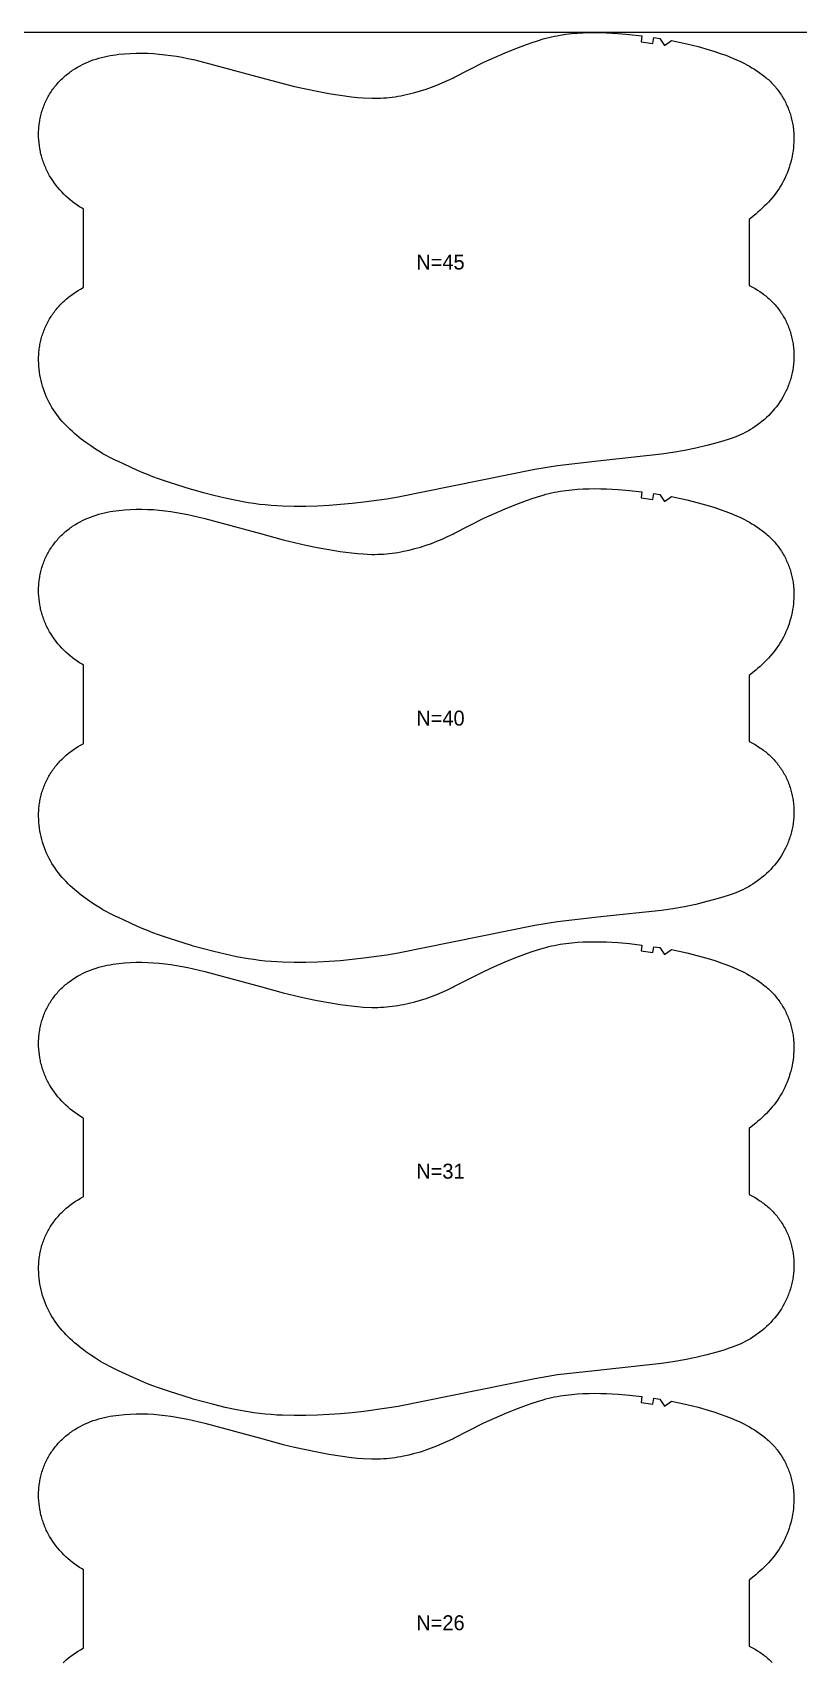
# Model space of a CAD drawing. Header units: inches. Extents: x 0 to 1785, y 0 to 1069.
# Drawn here: x 509 to 765, y 524 to 1069 of the extents above; entities that cross this region are included whole.
import ezdxf

# ---------------------------------------------------------------- set-up
doc = ezdxf.new("R2010")
doc.units = ezdxf.units.IN

msp = doc.modelspace()

# ---------------------------------------------------------------- linework, layer by layer
at = {"layer": '1'}
for points in [[(0.5, 0), (1785.3947, 0), (1785.3947, 1068.9509), (0.5, 1068.9509), (0.5, 0)], [(619.8138, 1047.1074), (622.7193, 1046.9882), (623.6884, 1046.9846), (624.6575, 1047.0011), (625.6262, 1047.0375), (626.5942, 1047.0936), (627.561, 1047.1689), (628.5263, 1047.2631), (629.4896, 1047.3757), (630.4507, 1047.5066), (631.4091, 1047.6551), (632.3645, 1047.8211), (633.3166, 1048.0039), (635.211, 1048.4185), (637.0911, 1048.8948), (638.956, 1049.429), (640.8045, 1050.0178), (642.6347, 1050.661), (644.4443, 1051.3587), (646.2311, 1052.1114), (647.9942, 1052.917), (649.7383, 1053.7644), (650.1055, 1053.9509), (660.1139, 1059.0361), (663.6378, 1060.6568), (667.2044, 1062.1827), (670.8021, 1063.6317), (674.4331, 1064.9973), (676.2631, 1065.6431), (678.1053, 1066.2521), (679.9619, 1066.8115), (680.8963, 1067.0687), (681.8352, 1067.3086), (682.7788, 1067.5301), (683.7267, 1067.7333), (684.6785, 1067.9187), (685.6337, 1068.0868), (687.5527, 1068.3727), (689.4801, 1068.595), (691.4126, 1068.758), (693.3488, 1068.8674), (695.2873, 1068.9296), (697.227, 1068.9509), (699.1667, 1068.9365), (701.1056, 1068.8866), (703.0431, 1068.8008), (704.9783, 1068.6783), (708.8408, 1068.3288), (712.9601, 1067.8421), (712.706, 1065.8583), (716.63, 1065.3193), (716.9229, 1067.2978), (718.8994, 1066.9927), (720.525, 1064.6909), (722.8386, 1066.2991), (725.4106, 1065.7793), (727.9715, 1065.2074), (731.7339, 1064.2654), (735.4649, 1063.2037), (737.3169, 1062.6254), (739.1565, 1062.0098), (740.9804, 1061.3508), (742.7851, 1060.6421), (744.567, 1059.878), (745.4481, 1059.4737), (746.3219, 1059.0537), (747.1878, 1058.6175), (748.0453, 1058.1646), (748.8937, 1057.6944), (749.7326, 1057.2063), (750.5612, 1056.6996), (751.3776, 1056.1735), (752.1801, 1055.6269), (752.9666, 1055.0586), (753.7352, 1054.4677), (754.4839, 1053.8531), (754.8501, 1053.5366), (755.2107, 1053.2137), (755.5654, 1052.8844), (755.9138, 1052.5485), (756.2559, 1052.2059), (756.5914, 1051.8567), (756.9203, 1051.5012), (757.2425, 1051.1394), (757.558, 1050.7715), (757.8665, 1050.3977), (758.1681, 1050.018), (758.4626, 1049.6328), (758.75, 1049.2421), (759.0302, 1048.8461), (759.303, 1048.4449), (759.5684, 1048.0387), (759.8263, 1047.6277), (760.0766, 1047.212), (760.3192, 1046.7917), (760.5541, 1046.3671), (760.7811, 1045.9383), (761.0002, 1045.5054), (761.2113, 1045.0686), (761.4143, 1044.628), (761.6093, 1044.1838), (761.796, 1043.7362), (761.9745, 1043.2852), (762.1447, 1042.8311), (762.3065, 1042.374), (762.4599, 1041.9141), (762.6048, 1041.4515), (762.7411, 1040.9863), (762.8687, 1040.5187), (762.9877, 1040.0489), (763.0979, 1039.577), (763.1993, 1039.1032), (763.2918, 1038.6276), (763.3754, 1038.1503), (763.4504, 1037.6716), (763.5166, 1037.1916), (763.5743, 1036.7104), (763.6234, 1036.2282), (763.6963, 1035.2613), (763.7359, 1034.2923), (763.7427, 1033.3222), (763.7175, 1032.3524), (763.6606, 1031.3841), (763.5727, 1030.4184), (763.4542, 1029.4561), (763.3056, 1028.4981), (763.1273, 1027.5451), (762.9198, 1026.5978), (762.6835, 1025.6571), (762.4189, 1024.7237), (762.1264, 1023.7984), (761.8063, 1022.8819), (761.4588, 1021.9755), (761.0838, 1021.0802), (760.6813, 1020.1974), (760.2513, 1019.3281), (759.7937, 1018.4736), (759.3085, 1017.635), (758.7957, 1016.8136), (758.2556, 1016.0102), (757.6896, 1015.2247), (757.0994, 1014.4567), (756.4866, 1013.7057), (755.8531, 1012.9715), (755.2004, 1012.2535), (754.5303, 1011.5513), (753.8445, 1010.8646), (753.1446, 1010.1929), (752.4314, 1009.5358), (751.7056, 1008.8926), (750.968, 1008.263), (749.4604, 1007.0423), (748.7427, 1006.498), (748.7427, 984.4287), (749.0402, 984.2874), (749.9019, 983.8432), (750.7489, 983.3705), (751.5796, 982.8696), (752.3928, 982.3405), (752.7924, 982.0656), (753.1871, 981.7837), (753.5767, 981.4949), (753.9611, 981.1993), (754.34, 980.8968), (754.7133, 980.5875), (755.0808, 980.2714), (755.4424, 979.9486), (755.7978, 979.619), (756.147, 979.2828), (756.4897, 978.9399), (756.8258, 978.5904), (757.1552, 978.2346), (757.4777, 977.8726), (757.7933, 977.5044), (758.1018, 977.1302), (758.4031, 976.7502), (758.697, 976.3646), (758.9835, 975.9733), (759.2624, 975.5767), (759.5336, 975.1747), (759.7969, 974.7677), (760.0523, 974.3556), (760.2997, 973.9386), (760.5388, 973.5169), (760.7696, 973.0907), (760.9919, 972.66), (761.2058, 972.225), (761.4112, 971.7859), (761.608, 971.3429), (761.7963, 970.8962), (761.976, 970.446), (762.1472, 969.9923), (762.3097, 969.5355), (762.4635, 969.0756), (762.6087, 968.613), (762.7452, 968.1476), (762.873, 967.6798), (762.9921, 967.2097), (763.1024, 966.7375), (763.2039, 966.2633), (763.2966, 965.7874), (763.3804, 965.3099), (763.4555, 964.831), (763.5218, 964.3508), (763.5793, 963.8695), (763.6281, 963.3872), (763.6683, 962.9041), (763.6998, 962.4203), (763.7227, 961.9359), (763.737, 961.4513), (763.7427, 960.9664), (763.74, 960.4814), (763.7287, 959.9965), (763.6809, 959.0276), (763.5994, 958.0608), (763.4846, 957.0974), (763.3365, 956.1386), (763.1552, 955.1856), (763.0521, 954.7117), (762.9407, 954.2398), (762.821, 953.7699), (762.6931, 953.3023), (762.5568, 952.8371), (762.4123, 952.3744), (762.2596, 951.9145), (762.0986, 951.4574), (761.9293, 951.0034), (761.7518, 950.5525), (761.5661, 950.105), (761.3723, 949.6609), (761.1705, 949.2204), (760.9609, 948.7835), (760.7435, 948.3503), (760.5186, 947.9209), (760.0465, 947.074), (759.5455, 946.2434), (759.0169, 945.43), (758.4615, 944.6344), (757.8804, 943.8575), (757.2747, 943.0999), (756.6451, 942.3623), (755.9923, 941.6452), (755.3172, 940.9492), (754.6205, 940.2748), (753.9028, 939.6227), (753.1651, 938.9933), (752.4081, 938.3872), (751.6324, 937.8049), (750.8392, 937.2468), (750.0293, 936.713), (749.2037, 936.2037), (748.7427, 935.9378), (748.3635, 935.7191), (747.5095, 935.2595), (746.6427, 934.825), (745.7642, 934.416), (744.8749, 934.032), (743.976, 933.6713), (743.0686, 933.3316), (742.1539, 933.0104), (740.3071, 932.4144), (738.4449, 931.8647), (734.6988, 930.8542), (730.9272, 929.9526), (727.1297, 929.1607), (723.3093, 928.4887), (719.47, 927.9393), (700.1896, 925.8304), (697.2709, 925.5), (684.7728, 924.0852), (677.1182, 922.8248), (631.4965, 913.5886), (627.6692, 912.9585), (619.9836, 911.8988), (616.129, 911.4648), (612.266, 911.1137), (608.3964, 910.8433), (604.5225, 910.6489), (600.6451, 910.5317), (596.7657, 910.5), (592.8879, 910.5844), (590.951, 910.6809), (589.0164, 910.8162), (587.0851, 910.9913), (585.1579, 911.2069), (583.2356, 911.463), (581.3185, 911.7572), (577.5009, 912.4464), (573.706, 913.2495), (569.9328, 914.149), (566.4726, 915.0514), (563.0306, 916.0201), (562.4489, 916.1908), (555.0491, 918.5204), (551.3784, 919.7785), (549.5575, 920.4457), (547.7511, 921.149), (545.9615, 921.893), (544.185, 922.6695), (538.0126, 925.5), (537.1294, 925.905), (535.3887, 926.7594), (533.674, 927.6618), (532.8291, 928.1358), (531.9929, 928.6254), (530.3464, 929.6486), (528.7337, 930.7263), (527.1542, 931.8533), (526.326, 932.4815), (525.6083, 933.0258), (524.1007, 934.2465), (523.3632, 934.8761), (522.6374, 935.5193), (521.9242, 936.1764), (521.2242, 936.8481), (520.5384, 937.5348), (519.8683, 938.237), (519.2157, 938.955), (518.5821, 939.6892), (517.9694, 940.4402), (517.3791, 941.2082), (516.8131, 941.9937), (516.273, 942.7971), (515.7603, 943.6185), (515.2751, 944.4571), (514.8175, 945.3116), (514.3874, 946.1809), (513.9849, 947.0637), (513.6099, 947.959), (513.2624, 948.8654), (512.9424, 949.7819), (512.6498, 950.7072), (512.3852, 951.6406), (512.1489, 952.5813), (511.9414, 953.5286), (511.7631, 954.4816), (511.6145, 955.4396), (511.4961, 956.4019), (511.4081, 957.3676), (511.3513, 958.3359), (511.326, 959.3057), (511.3329, 960.2758), (511.3725, 961.2448), (511.4454, 962.2117), (511.4945, 962.6939), (511.5521, 963.1751), (511.6184, 963.6551), (511.6933, 964.1338), (511.777, 964.6111), (511.8695, 965.0867), (511.9709, 965.5605), (512.0811, 966.0324), (512.2, 966.5022), (512.3277, 966.9698), (512.464, 967.435), (512.6088, 967.8976), (512.7622, 968.3575), (512.924, 968.8146), (513.0942, 969.2687), (513.2727, 969.7197), (513.4595, 970.1673), (513.6544, 970.6115), (513.8574, 971.0521), (514.0685, 971.4889), (514.2876, 971.9218), (514.5146, 972.3506), (514.7495, 972.7752), (514.9921, 973.1955), (515.2424, 973.6112), (515.5004, 974.0222), (515.7658, 974.4284), (516.0386, 974.8296), (516.3187, 975.2256), (516.6061, 975.6163), (516.9006, 976.0015), (517.2022, 976.3812), (517.5108, 976.755), (517.8262, 977.1229), (518.1484, 977.4847), (518.4773, 977.8402), (518.8129, 978.1894), (519.1549, 978.532), (519.5034, 978.8679), (519.858, 979.1972), (520.2186, 979.5201), (520.5849, 979.8366), (521.3336, 980.4512), (522.1021, 981.0421), (522.8886, 981.6104), (523.6911, 982.157), (524.5076, 982.6831), (525.3361, 983.1898), (526.175, 983.6779), (526.326, 983.7615), (526.326, 1009.9543), (525.865, 1010.2202), (525.0394, 1010.7295), (524.2295, 1011.2633), (523.4363, 1011.8214), (522.6607, 1012.4037), (521.9036, 1013.0098), (521.1659, 1013.6392), (520.4483, 1014.2913), (519.7515, 1014.9657), (519.0764, 1015.6617), (518.4237, 1016.3788), (517.794, 1017.1164), (517.1883, 1017.874), (516.6072, 1018.6509), (516.0519, 1019.4465), (515.5232, 1020.2599), (515.0223, 1021.0905), (514.5502, 1021.9374), (514.3252, 1022.3668), (514.1079, 1022.8), (513.8982, 1023.2369), (513.6964, 1023.6774), (513.5026, 1024.1215), (513.3169, 1024.569), (513.1394, 1025.0199), (512.9702, 1025.4739), (512.8091, 1025.931), (512.6564, 1026.3909), (512.5119, 1026.8536), (512.3757, 1027.3188), (512.2477, 1027.7864), (512.128, 1028.2563), (512.0166, 1028.7282), (511.9135, 1029.2021), (511.7322, 1030.1551), (511.5841, 1031.1139), (511.4693, 1032.0773), (511.3879, 1033.0441), (511.34, 1034.013), (511.3288, 1034.4979), (511.326, 1034.9829), (511.3318, 1035.4678), (511.3461, 1035.9524), (511.369, 1036.4368), (511.4005, 1036.9206), (511.4406, 1037.4037), (511.4894, 1037.886), (511.547, 1038.3673), (511.6133, 1038.8475), (511.6883, 1039.3264), (511.7722, 1039.8039), (511.8649, 1040.2798), (511.9664, 1040.754), (512.0767, 1041.2262), (512.1957, 1041.6963), (512.3235, 1042.1641), (512.46, 1042.6295), (512.6052, 1043.0921), (512.7591, 1043.552), (512.9216, 1044.0088), (513.0927, 1044.4625), (513.2724, 1044.9127), (513.4607, 1045.3594), (513.6576, 1045.8024), (513.863, 1046.2415), (514.0768, 1046.6765), (514.2992, 1047.1072), (514.53, 1047.5334), (514.7691, 1047.9551), (515.0164, 1048.3721), (515.2718, 1048.7842), (515.5351, 1049.1912), (515.8063, 1049.5932), (516.0852, 1049.9898), (516.3717, 1050.3811), (516.6656, 1050.7667), (516.9669, 1051.1467), (517.2754, 1051.5209), (517.591, 1051.8891), (517.9135, 1052.2511), (518.2429, 1052.6069), (518.579, 1052.9564), (518.9217, 1053.2993), (519.2709, 1053.6355), (519.6264, 1053.9651), (519.9879, 1054.2879), (520.3555, 1054.604), (520.7288, 1054.9133), (521.1077, 1055.2158), (521.492, 1055.5114), (521.8816, 1055.8002), (522.2763, 1056.0821), (522.6759, 1056.357), (523.4891, 1056.8861), (524.3199, 1057.387), (525.1668, 1057.8597), (526.0286, 1058.3039), (526.9041, 1058.72), (527.7922, 1059.1083), (528.6919, 1059.4693), (529.6021, 1059.8032), (530.5217, 1060.1106), (531.4496, 1060.3917), (532.3849, 1060.647), (533.3264, 1060.877), (534.2734, 1061.0828), (535.2253, 1061.2656), (536.1815, 1061.4267), (537.1413, 1061.5674), (538.104, 1061.6889), (540.0355, 1061.8794), (541.9716, 1062.0068), (543.9099, 1062.0737), (545.849, 1062.0815), (547.7873, 1062.0314), (549.7233, 1061.9252), (551.6561, 1061.7667), (553.5849, 1061.5603), (555.5089, 1061.3103), (557.4272, 1061.0203), (559.3388, 1060.6903), (561.2427, 1060.3196), (563.1376, 1059.9075), (566.9013, 1058.972), (585.4544, 1053.9509), (593.1127, 1051.8783), (596.8807, 1050.9562), (600.6649, 1050.1032), (604.4652, 1049.3256), (608.2796, 1048.6203), (612.1065, 1047.9899), (615.9504, 1047.469), (617.88, 1047.2637), (619.8138, 1047.1074)], [(619.8138, 894.6074), (622.7193, 894.4882), (623.6884, 894.4846), (624.6575, 894.5011), (625.6262, 894.5375), (626.5942, 894.5936), (627.561, 894.6689), (628.5263, 894.7631), (629.4896, 894.8757), (630.4507, 895.0066), (631.4091, 895.1551), (632.3645, 895.3211), (633.3166, 895.5039), (635.211, 895.9185), (637.0911, 896.3948), (638.956, 896.929), (640.8045, 897.5178), (642.6347, 898.161), (644.4443, 898.8587), (646.2311, 899.6114), (647.9942, 900.417), (649.7383, 901.2644), (650.1055, 901.4509), (660.1139, 906.5361), (663.6378, 908.1568), (667.2044, 909.6827), (670.8021, 911.1317), (674.4331, 912.4973), (676.2631, 913.1431), (678.1053, 913.7521), (679.9619, 914.3115), (680.8963, 914.5687), (681.8352, 914.8086), (682.7788, 915.0301), (683.7267, 915.2333), (684.6785, 915.4187), (685.6337, 915.5868), (687.5527, 915.8727), (689.4801, 916.095), (691.4126, 916.258), (693.3488, 916.3674), (695.2873, 916.4296), (697.227, 916.4509), (699.1667, 916.4365), (701.1056, 916.3866), (703.0431, 916.3008), (704.9783, 916.1783), (708.8408, 915.8288), (712.9601, 915.3421), (712.706, 913.3583), (716.63, 912.8193), (716.9229, 914.7978), (718.8994, 914.4927), (720.525, 912.1909), (722.8386, 913.7991), (725.4106, 913.2793), (727.9715, 912.7074), (731.7339, 911.7654), (735.4649, 910.7037), (737.3169, 910.1254), (739.1565, 909.5098), (740.9804, 908.8508), (742.7851, 908.1421), (744.567, 907.378), (745.4481, 906.9737), (746.3219, 906.5537), (747.1878, 906.1175), (748.0453, 905.6646), (748.8937, 905.1944), (749.7326, 904.7063), (750.5612, 904.1996), (751.3776, 903.6735), (752.1801, 903.1269), (752.9666, 902.5586), (753.7352, 901.9677), (754.4839, 901.3531), (754.8501, 901.0366), (755.2107, 900.7137), (755.5654, 900.3844), (755.9138, 900.0485), (756.2559, 899.7059), (756.5914, 899.3567), (756.9203, 899.0012), (757.2425, 898.6394), (757.558, 898.2715), (757.8665, 897.8977), (758.1681, 897.518), (758.4626, 897.1328), (758.75, 896.7421), (759.0302, 896.3461), (759.303, 895.9449), (759.5684, 895.5387), (759.8263, 895.1277), (760.0766, 894.712), (760.3192, 894.2917), (760.5541, 893.8671), (760.7811, 893.4383), (761.0002, 893.0054), (761.2113, 892.5686), (761.4143, 892.128), (761.6093, 891.6838), (761.796, 891.2362), (761.9745, 890.7852), (762.1447, 890.3311), (762.3065, 889.874), (762.4599, 889.4141), (762.6048, 888.9515), (762.7411, 888.4863), (762.8687, 888.0187), (762.9877, 887.5489), (763.0979, 887.077), (763.1993, 886.6032), (763.2918, 886.1276), (763.3754, 885.6503), (763.4504, 885.1716), (763.5166, 884.6916), (763.5743, 884.2104), (763.6234, 883.7282), (763.6963, 882.7613), (763.7359, 881.7923), (763.7427, 880.8222), (763.7175, 879.8524), (763.6606, 878.8841), (763.5727, 877.9184), (763.4542, 876.9561), (763.3056, 875.9981), (763.1273, 875.0451), (762.9198, 874.0978), (762.6835, 873.1571), (762.4189, 872.2237), (762.1264, 871.2984), (761.8063, 870.3819), (761.4588, 869.4755), (761.0838, 868.5802), (760.6813, 867.6974), (760.2513, 866.8281), (759.7937, 865.9736), (759.3085, 865.135), (758.7957, 864.3136), (758.2556, 863.5102), (757.6896, 862.7247), (757.0994, 861.9567), (756.4866, 861.2057), (755.8531, 860.4715), (755.2004, 859.7535), (754.5303, 859.0513), (753.8445, 858.3646), (753.1446, 857.6929), (752.4314, 857.0358), (751.7056, 856.3926), (750.968, 855.763), (749.4604, 854.5423), (748.7427, 853.998), (748.7427, 831.9287), (749.0402, 831.7874), (749.9019, 831.3432), (750.7489, 830.8705), (751.5796, 830.3696), (752.3928, 829.8405), (752.7924, 829.5656), (753.1871, 829.2837), (753.5767, 828.9949), (753.9611, 828.6993), (754.34, 828.3968), (754.7133, 828.0875), (755.0808, 827.7714), (755.4424, 827.4486), (755.7978, 827.119), (756.147, 826.7828), (756.4897, 826.4399), (756.8258, 826.0904), (757.1552, 825.7346), (757.4777, 825.3726), (757.7933, 825.0044), (758.1018, 824.6302), (758.4031, 824.2502), (758.697, 823.8646), (758.9835, 823.4733), (759.2624, 823.0767), (759.5336, 822.6747), (759.7969, 822.2677), (760.0523, 821.8556), (760.2997, 821.4386), (760.5388, 821.0169), (760.7696, 820.5907), (760.9919, 820.16), (761.2058, 819.725), (761.4112, 819.2859), (761.608, 818.8429), (761.7963, 818.3962), (761.976, 817.946), (762.1472, 817.4923), (762.3097, 817.0355), (762.4635, 816.5756), (762.6087, 816.113), (762.7452, 815.6476), (762.873, 815.1798), (762.9921, 814.7097), (763.1024, 814.2375), (763.2039, 813.7633), (763.2966, 813.2874), (763.3804, 812.8099), (763.4555, 812.331), (763.5218, 811.8508), (763.5793, 811.3695), (763.6281, 810.8872), (763.6683, 810.4041), (763.6998, 809.9203), (763.7227, 809.4359), (763.737, 808.9513), (763.7427, 808.4664), (763.74, 807.9814), (763.7287, 807.4965), (763.6809, 806.5276), (763.5994, 805.5608), (763.4846, 804.5974), (763.3365, 803.6386), (763.1552, 802.6856), (763.0521, 802.2117), (762.9407, 801.7398), (762.821, 801.2699), (762.6931, 800.8023), (762.5568, 800.3371), (762.4123, 799.8744), (762.2596, 799.4145), (762.0986, 798.9574), (761.9293, 798.5034), (761.7518, 798.0525), (761.5661, 797.605), (761.3723, 797.1609), (761.1705, 796.7204), (760.9609, 796.2835), (760.7435, 795.8503), (760.5186, 795.4209), (760.0465, 794.574), (759.5455, 793.7434), (759.0169, 792.93), (758.4615, 792.1344), (757.8804, 791.3575), (757.2747, 790.5999), (756.6451, 789.8623), (755.9923, 789.1452), (755.3172, 788.4492), (754.6205, 787.7748), (753.9028, 787.1227), (753.1651, 786.4933), (752.4081, 785.8872), (751.6324, 785.3049), (750.8392, 784.7468), (750.0293, 784.213), (749.2037, 783.7037), (748.7427, 783.4378), (748.3635, 783.2191), (747.5095, 782.7595), (746.6427, 782.325), (745.7642, 781.916), (744.8749, 781.532), (743.976, 781.1713), (743.0686, 780.8316), (742.1539, 780.5104), (740.3071, 779.9144), (738.4449, 779.3647), (734.6988, 778.3542), (730.9272, 777.4526), (727.1297, 776.6607), (723.3093, 775.9887), (719.47, 775.4393), (700.1896, 773.3304), (697.2709, 773), (684.7728, 771.5852), (677.1182, 770.3248), (631.4965, 761.0886), (627.6692, 760.4585), (619.9836, 759.3988), (616.129, 758.9648), (612.266, 758.6137), (608.3964, 758.3433), (604.5225, 758.1489), (600.6451, 758.0317), (596.7657, 758), (592.8879, 758.0844), (590.951, 758.1809), (589.0164, 758.3162), (587.0851, 758.4913), (585.1579, 758.7069), (583.2356, 758.963), (581.3185, 759.2572), (577.5009, 759.9464), (573.706, 760.7495), (569.9328, 761.649), (566.4726, 762.5514), (563.0306, 763.5201), (562.4489, 763.6908), (555.0491, 766.0204), (551.3784, 767.2785), (549.5575, 767.9457), (547.7511, 768.649), (545.9615, 769.393), (544.185, 770.1695), (538.0126, 773), (537.1294, 773.405), (535.3887, 774.2594), (533.674, 775.1618), (532.8291, 775.6358), (531.9929, 776.1254), (530.3464, 777.1486), (528.7337, 778.2263), (527.1542, 779.3533), (526.326, 779.9815), (525.6083, 780.5258), (524.1007, 781.7465), (523.3632, 782.3761), (522.6374, 783.0193), (521.9242, 783.6764), (521.2242, 784.3481), (520.5384, 785.0348), (519.8683, 785.737), (519.2157, 786.455), (518.5821, 787.1892), (517.9694, 787.9402), (517.3791, 788.7082), (516.8131, 789.4937), (516.273, 790.2971), (515.7603, 791.1185), (515.2751, 791.9571), (514.8175, 792.8116), (514.3874, 793.6809), (513.9849, 794.5637), (513.6099, 795.459), (513.2624, 796.3654), (512.9424, 797.2819), (512.6498, 798.2072), (512.3852, 799.1406), (512.1489, 800.0813), (511.9414, 801.0286), (511.7631, 801.9816), (511.6145, 802.9396), (511.4961, 803.9019), (511.4081, 804.8676), (511.3513, 805.8359), (511.326, 806.8057), (511.3329, 807.7758), (511.3725, 808.7448), (511.4454, 809.7117), (511.4945, 810.1939), (511.5521, 810.6751), (511.6184, 811.1551), (511.6933, 811.6338), (511.777, 812.1111), (511.8695, 812.5867), (511.9709, 813.0605), (512.0811, 813.5324), (512.2, 814.0022), (512.3277, 814.4698), (512.464, 814.935), (512.6088, 815.3976), (512.7622, 815.8575), (512.924, 816.3146), (513.0942, 816.7687), (513.2727, 817.2197), (513.4595, 817.6673), (513.6544, 818.1115), (513.8574, 818.5521), (514.0685, 818.9889), (514.2876, 819.4218), (514.5146, 819.8506), (514.7495, 820.2752), (514.9921, 820.6955), (515.2424, 821.1112), (515.5004, 821.5222), (515.7658, 821.9284), (516.0386, 822.3296), (516.3187, 822.7256), (516.6061, 823.1163), (516.9006, 823.5015), (517.2022, 823.8812), (517.5108, 824.255), (517.8262, 824.6229), (518.1484, 824.9847), (518.4773, 825.3402), (518.8129, 825.6894), (519.1549, 826.032), (519.5034, 826.3679), (519.858, 826.6972), (520.2186, 827.0201), (520.5849, 827.3366), (521.3336, 827.9512), (522.1021, 828.5421), (522.8886, 829.1104), (523.6911, 829.657), (524.5076, 830.1831), (525.3361, 830.6898), (526.175, 831.1779), (526.326, 831.2615), (526.326, 857.4543), (525.865, 857.7202), (525.0394, 858.2295), (524.2295, 858.7633), (523.4363, 859.3214), (522.6607, 859.9037), (521.9036, 860.5098), (521.1659, 861.1392), (520.4483, 861.7913), (519.7515, 862.4657), (519.0764, 863.1617), (518.4237, 863.8788), (517.794, 864.6164), (517.1883, 865.374), (516.6072, 866.1509), (516.0519, 866.9465), (515.5232, 867.7599), (515.0223, 868.5905), (514.5502, 869.4374), (514.3252, 869.8668), (514.1079, 870.3), (513.8982, 870.7369), (513.6964, 871.1774), (513.5026, 871.6215), (513.3169, 872.069), (513.1394, 872.5199), (512.9702, 872.9739), (512.8091, 873.431), (512.6564, 873.8909), (512.5119, 874.3536), (512.3757, 874.8188), (512.2477, 875.2864), (512.128, 875.7563), (512.0166, 876.2282), (511.9135, 876.7021), (511.7322, 877.6551), (511.5841, 878.6139), (511.4693, 879.5773), (511.3879, 880.5441), (511.34, 881.513), (511.3288, 881.9979), (511.326, 882.4829), (511.3318, 882.9678), (511.3461, 883.4524), (511.369, 883.9368), (511.4005, 884.4206), (511.4406, 884.9037), (511.4894, 885.386), (511.547, 885.8673), (511.6133, 886.3475), (511.6883, 886.8264), (511.7722, 887.3039), (511.8649, 887.7798), (511.9664, 888.254), (512.0767, 888.7262), (512.1957, 889.1963), (512.3235, 889.6641), (512.46, 890.1295), (512.6052, 890.5921), (512.7591, 891.052), (512.9216, 891.5088), (513.0927, 891.9625), (513.2724, 892.4127), (513.4607, 892.8594), (513.6576, 893.3024), (513.863, 893.7415), (514.0768, 894.1765), (514.2992, 894.6072), (514.53, 895.0334), (514.7691, 895.4551), (515.0164, 895.8721), (515.2718, 896.2842), (515.5351, 896.6912), (515.8063, 897.0932), (516.0852, 897.4898), (516.3717, 897.8811), (516.6656, 898.2667), (516.9669, 898.6467), (517.2754, 899.0209), (517.591, 899.3891), (517.9135, 899.7511), (518.2429, 900.1069), (518.579, 900.4564), (518.9217, 900.7993), (519.2709, 901.1355), (519.6264, 901.4651), (519.9879, 901.7879), (520.3555, 902.104), (520.7288, 902.4133), (521.1077, 902.7158), (521.492, 903.0114), (521.8816, 903.3002), (522.2763, 903.5821), (522.6759, 903.857), (523.4891, 904.3861), (524.3199, 904.887), (525.1668, 905.3597), (526.0286, 905.8039), (526.9041, 906.22), (527.7922, 906.6083), (528.6919, 906.9693), (529.6021, 907.3032), (530.5217, 907.6106), (531.4496, 907.8917), (532.3849, 908.147), (533.3264, 908.377), (534.2734, 908.5828), (535.2253, 908.7656), (536.1815, 908.9267), (537.1413, 909.0674), (538.104, 909.1889), (540.0355, 909.3794), (541.9716, 909.5068), (543.9099, 909.5737), (545.849, 909.5815), (547.7873, 909.5314), (549.7233, 909.4252), (551.6561, 909.2667), (553.5849, 909.0603), (555.5089, 908.8103), (557.4272, 908.5203), (559.3388, 908.1903), (561.2427, 907.8196), (563.1376, 907.4075), (566.9013, 906.472), (585.4544, 901.4509), (593.1127, 899.3783), (596.8807, 898.4562), (600.6649, 897.6032), (604.4652, 896.8256), (608.2796, 896.1203), (612.1065, 895.4899), (615.9504, 894.969), (617.88, 894.7637), (619.8138, 894.6074)], [(619.8138, 743.1074), (622.7193, 742.9882), (623.6884, 742.9846), (624.6575, 743.0011), (625.6262, 743.0375), (626.5942, 743.0936), (627.561, 743.1689), (628.5263, 743.2631), (629.4896, 743.3757), (630.4507, 743.5066), (631.4091, 743.6551), (632.3645, 743.8211), (633.3166, 744.0039), (635.211, 744.4185), (637.0911, 744.8948), (638.956, 745.429), (640.8045, 746.0178), (642.6347, 746.661), (644.4443, 747.3587), (646.2311, 748.1114), (647.9942, 748.917), (649.7383, 749.7644), (650.1055, 749.9509), (660.1139, 755.0361), (663.6378, 756.6568), (667.2044, 758.1827), (670.8021, 759.6317), (674.4331, 760.9973), (676.2631, 761.6431), (678.1053, 762.2521), (679.9619, 762.8115), (680.8963, 763.0687), (681.8352, 763.3086), (682.7788, 763.5301), (683.7267, 763.7333), (684.6785, 763.9187), (685.6337, 764.0868), (687.5527, 764.3727), (689.4801, 764.595), (691.4126, 764.758), (693.3488, 764.8674), (695.2873, 764.9296), (697.227, 764.9509), (699.1667, 764.9365), (701.1056, 764.8866), (703.0431, 764.8008), (704.9783, 764.6783), (708.8408, 764.3288), (712.9601, 763.8421), (712.706, 761.8583), (716.63, 761.3193), (716.9229, 763.2978), (718.8994, 762.9927), (720.525, 760.6909), (722.8386, 762.2991), (725.4106, 761.7793), (727.9715, 761.2074), (731.7339, 760.2654), (735.4649, 759.2037), (737.3169, 758.6254), (739.1565, 758.0098), (740.9804, 757.3508), (742.7851, 756.6421), (744.567, 755.878), (745.4481, 755.4737), (746.3219, 755.0537), (747.1878, 754.6175), (748.0453, 754.1646), (748.8937, 753.6944), (749.7326, 753.2063), (750.5612, 752.6996), (751.3776, 752.1735), (752.1801, 751.6269), (752.9666, 751.0586), (753.7352, 750.4677), (754.4839, 749.8531), (754.8501, 749.5366), (755.2107, 749.2137), (755.5654, 748.8844), (755.9138, 748.5485), (756.2559, 748.2059), (756.5914, 747.8567), (756.9203, 747.5012), (757.2425, 747.1394), (757.558, 746.7715), (757.8665, 746.3977), (758.1681, 746.018), (758.4626, 745.6328), (758.75, 745.2421), (759.0302, 744.8461), (759.303, 744.4449), (759.5684, 744.0387), (759.8263, 743.6277), (760.0766, 743.212), (760.3192, 742.7917), (760.5541, 742.3671), (760.7811, 741.9383), (761.0002, 741.5054), (761.2113, 741.0686), (761.4143, 740.628), (761.6093, 740.1838), (761.796, 739.7362), (761.9745, 739.2852), (762.1447, 738.8311), (762.3065, 738.374), (762.4599, 737.9141), (762.6048, 737.4515), (762.7411, 736.9863), (762.8687, 736.5187), (762.9877, 736.0489), (763.0979, 735.577), (763.1993, 735.1032), (763.2918, 734.6276), (763.3754, 734.1503), (763.4504, 733.6716), (763.5166, 733.1916), (763.5743, 732.7104), (763.6234, 732.2282), (763.6963, 731.2613), (763.7359, 730.2923), (763.7427, 729.3222), (763.7175, 728.3524), (763.6606, 727.3841), (763.5727, 726.4184), (763.4542, 725.4561), (763.3056, 724.4981), (763.1273, 723.5451), (762.9198, 722.5978), (762.6835, 721.6571), (762.4189, 720.7237), (762.1264, 719.7984), (761.8063, 718.8819), (761.4588, 717.9755), (761.0838, 717.0802), (760.6813, 716.1974), (760.2513, 715.3281), (759.7937, 714.4736), (759.3085, 713.635), (758.7957, 712.8136), (758.2556, 712.0102), (757.6896, 711.2247), (757.0994, 710.4567), (756.4866, 709.7057), (755.8531, 708.9715), (755.2004, 708.2535), (754.5303, 707.5513), (753.8445, 706.8646), (753.1446, 706.1929), (752.4314, 705.5358), (751.7056, 704.8926), (750.968, 704.263), (749.4604, 703.0423), (748.7427, 702.498), (748.7427, 680.4287), (749.0402, 680.2874), (749.9019, 679.8432), (750.7489, 679.3705), (751.5796, 678.8696), (752.3928, 678.3405), (752.7924, 678.0656), (753.1871, 677.7837), (753.5767, 677.4949), (753.9611, 677.1993), (754.34, 676.8968), (754.7133, 676.5875), (755.0808, 676.2714), (755.4424, 675.9486), (755.7978, 675.619), (756.147, 675.2828), (756.4897, 674.9399), (756.8258, 674.5904), (757.1552, 674.2346), (757.4777, 673.8726), (757.7933, 673.5044), (758.1018, 673.1302), (758.4031, 672.7502), (758.697, 672.3646), (758.9835, 671.9733), (759.2624, 671.5767), (759.5336, 671.1747), (759.7969, 670.7677), (760.0523, 670.3556), (760.2997, 669.9386), (760.5388, 669.5169), (760.7696, 669.0907), (760.9919, 668.66), (761.2058, 668.225), (761.4112, 667.7859), (761.608, 667.3429), (761.7963, 666.8962), (761.976, 666.446), (762.1472, 665.9923), (762.3097, 665.5355), (762.4635, 665.0756), (762.6087, 664.613), (762.7452, 664.1476), (762.873, 663.6798), (762.9921, 663.2097), (763.1024, 662.7375), (763.2039, 662.2633), (763.2966, 661.7874), (763.3804, 661.3099), (763.4555, 660.831), (763.5218, 660.3508), (763.5793, 659.8695), (763.6281, 659.3872), (763.6683, 658.9041), (763.6998, 658.4203), (763.7227, 657.9359), (763.737, 657.4513), (763.7427, 656.9664), (763.74, 656.4814), (763.7287, 655.9965), (763.6809, 655.0276), (763.5994, 654.0608), (763.4846, 653.0974), (763.3365, 652.1386), (763.1552, 651.1856), (763.0521, 650.7117), (762.9407, 650.2398), (762.821, 649.7699), (762.6931, 649.3023), (762.5568, 648.8371), (762.4123, 648.3744), (762.2596, 647.9145), (762.0986, 647.4574), (761.9293, 647.0034), (761.7518, 646.5525), (761.5661, 646.105), (761.3723, 645.6609), (761.1705, 645.2204), (760.9609, 644.7835), (760.7435, 644.3503), (760.5186, 643.9209), (760.0465, 643.074), (759.5455, 642.2434), (759.0169, 641.43), (758.4615, 640.6344), (757.8804, 639.8575), (757.2747, 639.0999), (756.6451, 638.3623), (755.9923, 637.6452), (755.3172, 636.9492), (754.6205, 636.2748), (753.9028, 635.6227), (753.1651, 634.9933), (752.4081, 634.3872), (751.6324, 633.8049), (750.8392, 633.2468), (750.0293, 632.713), (749.2037, 632.2037), (748.7427, 631.9378), (748.3635, 631.7191), (747.5095, 631.2595), (746.6427, 630.825), (745.7642, 630.416), (744.8749, 630.032), (743.976, 629.6713), (743.0686, 629.3316), (742.1539, 629.0104), (740.3071, 628.4144), (738.4449, 627.8647), (734.6988, 626.8542), (730.9272, 625.9526), (727.1297, 625.1607), (723.3093, 624.4887), (719.47, 623.9393), (700.1896, 621.8304), (697.2709, 621.5), (684.7728, 620.0852), (677.1182, 618.8248), (631.4965, 609.5886), (627.6692, 608.9585), (619.9836, 607.8988), (616.129, 607.4648), (612.266, 607.1137), (608.3964, 606.8433), (604.5225, 606.6489), (600.6451, 606.5317), (596.7657, 606.5), (592.8879, 606.5844), (590.951, 606.6809), (589.0164, 606.8162), (587.0851, 606.9913), (585.1579, 607.2069), (583.2356, 607.463), (581.3185, 607.7572), (577.5009, 608.4464), (573.706, 609.2495), (569.9328, 610.149), (566.4726, 611.0514), (563.0306, 612.0201), (562.4489, 612.1908), (555.0491, 614.5204), (551.3784, 615.7785), (549.5575, 616.4457), (547.7511, 617.149), (545.9615, 617.893), (544.185, 618.6695), (538.0126, 621.5), (537.1294, 621.905), (535.3887, 622.7594), (533.674, 623.6618), (532.8291, 624.1358), (531.9929, 624.6254), (530.3464, 625.6486), (528.7337, 626.7263), (527.1542, 627.8533), (526.326, 628.4815), (525.6083, 629.0258), (524.1007, 630.2465), (523.3632, 630.8761), (522.6374, 631.5193), (521.9242, 632.1764), (521.2242, 632.8481), (520.5384, 633.5348), (519.8683, 634.237), (519.2157, 634.955), (518.5821, 635.6892), (517.9694, 636.4402), (517.3791, 637.2082), (516.8131, 637.9937), (516.273, 638.7971), (515.7603, 639.6185), (515.2751, 640.4571), (514.8175, 641.3116), (514.3874, 642.1809), (513.9849, 643.0637), (513.6099, 643.959), (513.2624, 644.8654), (512.9424, 645.7819), (512.6498, 646.7072), (512.3852, 647.6406), (512.1489, 648.5813), (511.9414, 649.5286), (511.7631, 650.4816), (511.6145, 651.4396), (511.4961, 652.4019), (511.4081, 653.3676), (511.3513, 654.3359), (511.326, 655.3057), (511.3329, 656.2758), (511.3725, 657.2448), (511.4454, 658.2117), (511.4945, 658.6939), (511.5521, 659.1751), (511.6184, 659.6551), (511.6933, 660.1338), (511.777, 660.6111), (511.8695, 661.0867), (511.9709, 661.5605), (512.0811, 662.0324), (512.2, 662.5022), (512.3277, 662.9698), (512.464, 663.435), (512.6088, 663.8976), (512.7622, 664.3575), (512.924, 664.8146), (513.0942, 665.2687), (513.2727, 665.7197), (513.4595, 666.1673), (513.6544, 666.6115), (513.8574, 667.0521), (514.0685, 667.4889), (514.2876, 667.9218), (514.5146, 668.3506), (514.7495, 668.7752), (514.9921, 669.1955), (515.2424, 669.6112), (515.5004, 670.0222), (515.7658, 670.4284), (516.0386, 670.8296), (516.3187, 671.2256), (516.6061, 671.6163), (516.9006, 672.0015), (517.2022, 672.3812), (517.5108, 672.755), (517.8262, 673.1229), (518.1484, 673.4847), (518.4773, 673.8402), (518.8129, 674.1894), (519.1549, 674.532), (519.5034, 674.8679), (519.858, 675.1972), (520.2186, 675.5201), (520.5849, 675.8366), (521.3336, 676.4512), (522.1021, 677.0421), (522.8886, 677.6104), (523.6911, 678.157), (524.5076, 678.6831), (525.3361, 679.1898), (526.175, 679.6779), (526.326, 679.7615), (526.326, 705.9543), (525.865, 706.2202), (525.0394, 706.7295), (524.2295, 707.2633), (523.4363, 707.8214), (522.6607, 708.4037), (521.9036, 709.0098), (521.1659, 709.6392), (520.4483, 710.2913), (519.7515, 710.9657), (519.0764, 711.6617), (518.4237, 712.3788), (517.794, 713.1164), (517.1883, 713.874), (516.6072, 714.6509), (516.0519, 715.4465), (515.5232, 716.2599), (515.0223, 717.0905), (514.5502, 717.9374), (514.3252, 718.3668), (514.1079, 718.8), (513.8982, 719.2369), (513.6964, 719.6774), (513.5026, 720.1215), (513.3169, 720.569), (513.1394, 721.0199), (512.9702, 721.4739), (512.8091, 721.931), (512.6564, 722.3909), (512.5119, 722.8536), (512.3757, 723.3188), (512.2477, 723.7864), (512.128, 724.2563), (512.0166, 724.7282), (511.9135, 725.2021), (511.7322, 726.1551), (511.5841, 727.1139), (511.4693, 728.0773), (511.3879, 729.0441), (511.34, 730.013), (511.3288, 730.4979), (511.326, 730.9829), (511.3318, 731.4678), (511.3461, 731.9524), (511.369, 732.4368), (511.4005, 732.9206), (511.4406, 733.4037), (511.4894, 733.886), (511.547, 734.3673), (511.6133, 734.8475), (511.6883, 735.3264), (511.7722, 735.8039), (511.8649, 736.2798), (511.9664, 736.754), (512.0767, 737.2262), (512.1957, 737.6963), (512.3235, 738.1641), (512.46, 738.6295), (512.6052, 739.0921), (512.7591, 739.552), (512.9216, 740.0088), (513.0927, 740.4625), (513.2724, 740.9127), (513.4607, 741.3594), (513.6576, 741.8024), (513.863, 742.2415), (514.0768, 742.6765), (514.2992, 743.1072), (514.53, 743.5334), (514.7691, 743.9551), (515.0164, 744.3721), (515.2718, 744.7842), (515.5351, 745.1912), (515.8063, 745.5932), (516.0852, 745.9898), (516.3717, 746.3811), (516.6656, 746.7667), (516.9669, 747.1467), (517.2754, 747.5209), (517.591, 747.8891), (517.9135, 748.2511), (518.2429, 748.6069), (518.579, 748.9564), (518.9217, 749.2993), (519.2709, 749.6355), (519.6264, 749.9651), (519.9879, 750.2879), (520.3555, 750.604), (520.7288, 750.9133), (521.1077, 751.2158), (521.492, 751.5114), (521.8816, 751.8002), (522.2763, 752.0821), (522.6759, 752.357), (523.4891, 752.8861), (524.3199, 753.387), (525.1668, 753.8597), (526.0286, 754.3039), (526.9041, 754.72), (527.7922, 755.1083), (528.6919, 755.4693), (529.6021, 755.8032), (530.5217, 756.1106), (531.4496, 756.3917), (532.3849, 756.647), (533.3264, 756.877), (534.2734, 757.0828), (535.2253, 757.2656), (536.1815, 757.4267), (537.1413, 757.5674), (538.104, 757.6889), (540.0355, 757.8794), (541.9716, 758.0068), (543.9099, 758.0737), (545.849, 758.0815), (547.7873, 758.0314), (549.7233, 757.9252), (551.6561, 757.7667), (553.5849, 757.5603), (555.5089, 757.3103), (557.4272, 757.0203), (559.3388, 756.6903), (561.2427, 756.3196), (563.1376, 755.9075), (566.9013, 754.972), (585.4544, 749.9509), (593.1127, 747.8783), (596.8807, 746.9562), (600.6649, 746.1032), (604.4652, 745.3256), (608.2796, 744.6203), (612.1065, 743.9899), (615.9504, 743.469), (617.88, 743.2637), (619.8138, 743.1074)]]:
    msp.add_lwpolyline(points, close=True, dxfattribs=at)
msp.add_lwpolyline([(519.5034, 523.8679), (519.858, 524.1972), (520.2186, 524.5201), (520.5849, 524.8366), (521.3336, 525.4512), (522.1021, 526.0421), (522.8886, 526.6104), (523.6911, 527.157), (524.5076, 527.6831), (525.3361, 528.1898), (526.175, 528.6779), (526.326, 528.7615), (526.326, 554.9543), (525.865, 555.2202), (525.0394, 555.7295), (524.2295, 556.2633), (523.4363, 556.8214), (522.6607, 557.4037), (521.9036, 558.0098), (521.1659, 558.6392), (520.4483, 559.2913), (519.7515, 559.9657), (519.0764, 560.6617), (518.4237, 561.3788), (517.794, 562.1164), (517.1883, 562.874), (516.6072, 563.6509), (516.0519, 564.4465), (515.5232, 565.2599), (515.0223, 566.0905), (514.5502, 566.9374), (514.3252, 567.3668), (514.1079, 567.8), (513.8982, 568.2369), (513.6964, 568.6774), (513.5026, 569.1215), (513.3169, 569.569), (513.1394, 570.0199), (512.9702, 570.4739), (512.8091, 570.931), (512.6564, 571.3909), (512.5119, 571.8536), (512.3757, 572.3188), (512.2477, 572.7864), (512.128, 573.2563), (512.0166, 573.7282), (511.9135, 574.2021), (511.7322, 575.1551), (511.5841, 576.1139), (511.4693, 577.0773), (511.3879, 578.0441), (511.34, 579.013), (511.3288, 579.4979), (511.326, 579.9829), (511.3318, 580.4678), (511.3461, 580.9524), (511.369, 581.4368), (511.4005, 581.9206), (511.4406, 582.4037), (511.4894, 582.886), (511.547, 583.3673), (511.6133, 583.8475), (511.6883, 584.3264), (511.7722, 584.8039), (511.8649, 585.2798), (511.9664, 585.754), (512.0767, 586.2262), (512.1957, 586.6963), (512.3235, 587.1641), (512.46, 587.6295), (512.6052, 588.0921), (512.7591, 588.552), (512.9216, 589.0088), (513.0927, 589.4625), (513.2724, 589.9127), (513.4607, 590.3594), (513.6576, 590.8024), (513.863, 591.2415), (514.0768, 591.6765), (514.2992, 592.1072), (514.53, 592.5334), (514.7691, 592.9551), (515.0164, 593.3721), (515.2718, 593.7842), (515.5351, 594.1912), (515.8063, 594.5932), (516.0852, 594.9898), (516.3717, 595.3811), (516.6656, 595.7667), (516.9669, 596.1467), (517.2754, 596.5209), (517.591, 596.8891), (517.9135, 597.2511), (518.2429, 597.6069), (518.579, 597.9564), (518.9217, 598.2993), (519.2709, 598.6355), (519.6264, 598.9651), (519.9879, 599.2879), (520.3555, 599.604), (520.7288, 599.9133), (521.1077, 600.2158), (521.492, 600.5114), (521.8816, 600.8002), (522.2763, 601.0821), (522.6759, 601.357), (523.4891, 601.8861), (524.3199, 602.387), (525.1668, 602.8597), (526.0286, 603.3039), (526.9041, 603.72), (527.7922, 604.1083), (528.6919, 604.4693), (529.6021, 604.8032), (530.5217, 605.1106), (531.4496, 605.3917), (532.3849, 605.647), (533.3264, 605.877), (534.2734, 606.0828), (535.2253, 606.2656), (536.1815, 606.4267), (537.1413, 606.5674), (538.104, 606.6889), (540.0355, 606.8794), (541.9716, 607.0068), (543.9099, 607.0737), (545.849, 607.0815), (547.7873, 607.0314), (549.7233, 606.9252), (551.6561, 606.7667), (553.5849, 606.5603), (555.5089, 606.3103), (557.4272, 606.0203), (559.3388, 605.6903), (561.2427, 605.3196), (563.1376, 604.9075), (566.9013, 603.972), (585.4544, 598.9509), (593.1127, 596.8783), (596.8807, 595.9562), (600.6649, 595.1032), (604.4652, 594.3256), (608.2796, 593.6203), (612.1065, 592.9899), (615.9504, 592.469), (617.88, 592.2637), (619.8138, 592.1074), (619.8138, 592.1074), (622.7193, 591.9882), (623.6884, 591.9846), (624.6575, 592.0011), (625.6262, 592.0375), (626.5942, 592.0936), (627.561, 592.1689), (628.5263, 592.2631), (629.4896, 592.3757), (630.4507, 592.5066), (631.4091, 592.6551), (632.3645, 592.8211), (633.3166, 593.0039), (635.211, 593.4185), (637.0911, 593.8948), (638.956, 594.429), (640.8045, 595.0178), (642.6347, 595.661), (644.4443, 596.3587), (646.2311, 597.1114), (647.9942, 597.917), (649.7383, 598.7644), (650.1055, 598.9509), (660.1139, 604.0361), (663.6378, 605.6568), (667.2044, 607.1827), (670.8021, 608.6317), (674.4331, 609.9973), (676.2631, 610.6431), (678.1053, 611.2521), (679.9619, 611.8115), (680.8963, 612.0687), (681.8352, 612.3086), (682.7788, 612.5301), (683.7267, 612.7333), (684.6785, 612.9187), (685.6337, 613.0868), (687.5527, 613.3727), (689.4801, 613.595), (691.4126, 613.758), (693.3488, 613.8674), (695.2873, 613.9296), (697.227, 613.9509), (699.1667, 613.9365), (701.1056, 613.8866), (703.0431, 613.8008), (704.9783, 613.6783), (708.8408, 613.3288), (712.9601, 612.8421), (712.706, 610.8583), (716.63, 610.3193), (716.9229, 612.2978), (718.8994, 611.9927), (720.525, 609.6909), (722.8386, 611.2991), (725.4106, 610.7793), (727.9715, 610.2074), (731.7339, 609.2654), (735.4649, 608.2037), (737.3169, 607.6254), (739.1565, 607.0098), (740.9804, 606.3508), (742.7851, 605.6421), (744.567, 604.878), (745.4481, 604.4737), (746.3219, 604.0537), (747.1878, 603.6175), (748.0453, 603.1646), (748.8937, 602.6944), (749.7326, 602.2063), (750.5612, 601.6996), (751.3776, 601.1735), (752.1801, 600.6269), (752.9666, 600.0586), (753.7352, 599.4677), (754.4839, 598.8531), (754.8501, 598.5366), (755.2107, 598.2137), (755.5654, 597.8844), (755.9138, 597.5485), (756.2559, 597.2059), (756.5914, 596.8567), (756.9203, 596.5012), (757.2425, 596.1394), (757.558, 595.7715), (757.8665, 595.3977), (758.1681, 595.018), (758.4626, 594.6328), (758.75, 594.2421), (759.0302, 593.8461), (759.303, 593.4449), (759.5684, 593.0387), (759.8263, 592.6277), (760.0766, 592.212), (760.3192, 591.7917), (760.5541, 591.3671), (760.7811, 590.9383), (761.0002, 590.5054), (761.2113, 590.0686), (761.4143, 589.628), (761.6093, 589.1838), (761.796, 588.7362), (761.9745, 588.2852), (762.1447, 587.8311), (762.3065, 587.374), (762.4599, 586.9141), (762.6048, 586.4515), (762.7411, 585.9863), (762.8687, 585.5187), (762.9877, 585.0489), (763.0979, 584.577), (763.1993, 584.1032), (763.2918, 583.6276), (763.3754, 583.1503), (763.4504, 582.6716), (763.5166, 582.1916), (763.5743, 581.7104), (763.6234, 581.2282), (763.6963, 580.2613), (763.7359, 579.2923), (763.7427, 578.3222), (763.7175, 577.3524), (763.6606, 576.3841), (763.5727, 575.4184), (763.4542, 574.4561), (763.3056, 573.4981), (763.1273, 572.5451), (762.9198, 571.5978), (762.6835, 570.6571), (762.4189, 569.7237), (762.1264, 568.7984), (761.8063, 567.8819), (761.4588, 566.9755), (761.0838, 566.0802), (760.6813, 565.1974), (760.2513, 564.3281), (759.7937, 563.4736), (759.3085, 562.635), (758.7957, 561.8136), (758.2556, 561.0102), (757.6896, 560.2247), (757.0994, 559.4567), (756.4866, 558.7057), (755.8531, 557.9715), (755.2004, 557.2535), (754.5303, 556.5513), (753.8445, 555.8646), (753.1446, 555.1929), (752.4314, 554.5358), (751.7056, 553.8926), (750.968, 553.263), (749.4604, 552.0423), (748.7427, 551.498), (748.7427, 529.4287), (749.0402, 529.2874), (749.9019, 528.8432), (750.7489, 528.3705), (751.5796, 527.8696), (752.3928, 527.3405), (752.7924, 527.0656), (753.1871, 526.7837), (753.5767, 526.4949), (753.9611, 526.1993), (754.34, 525.8968), (754.7133, 525.5875), (755.0808, 525.2714), (755.4424, 524.9486), (755.7978, 524.619), (756.147, 524.2828), (756.4897, 523.9399)], dxfattribs=at)

# ---------------------------------------------------------------- texts
for s, p in [('N=45', (637.5344, 989.7255)), ('N=40', (637.5344, 837.2255)), ('N=31', (637.5344, 685.7255)), ('N=26', (637.5344, 534.7255))]:
    msp.add_text(s, height=5, dxfattribs=at).set_placement(p)

doc.saveas('drawing.dxf')
